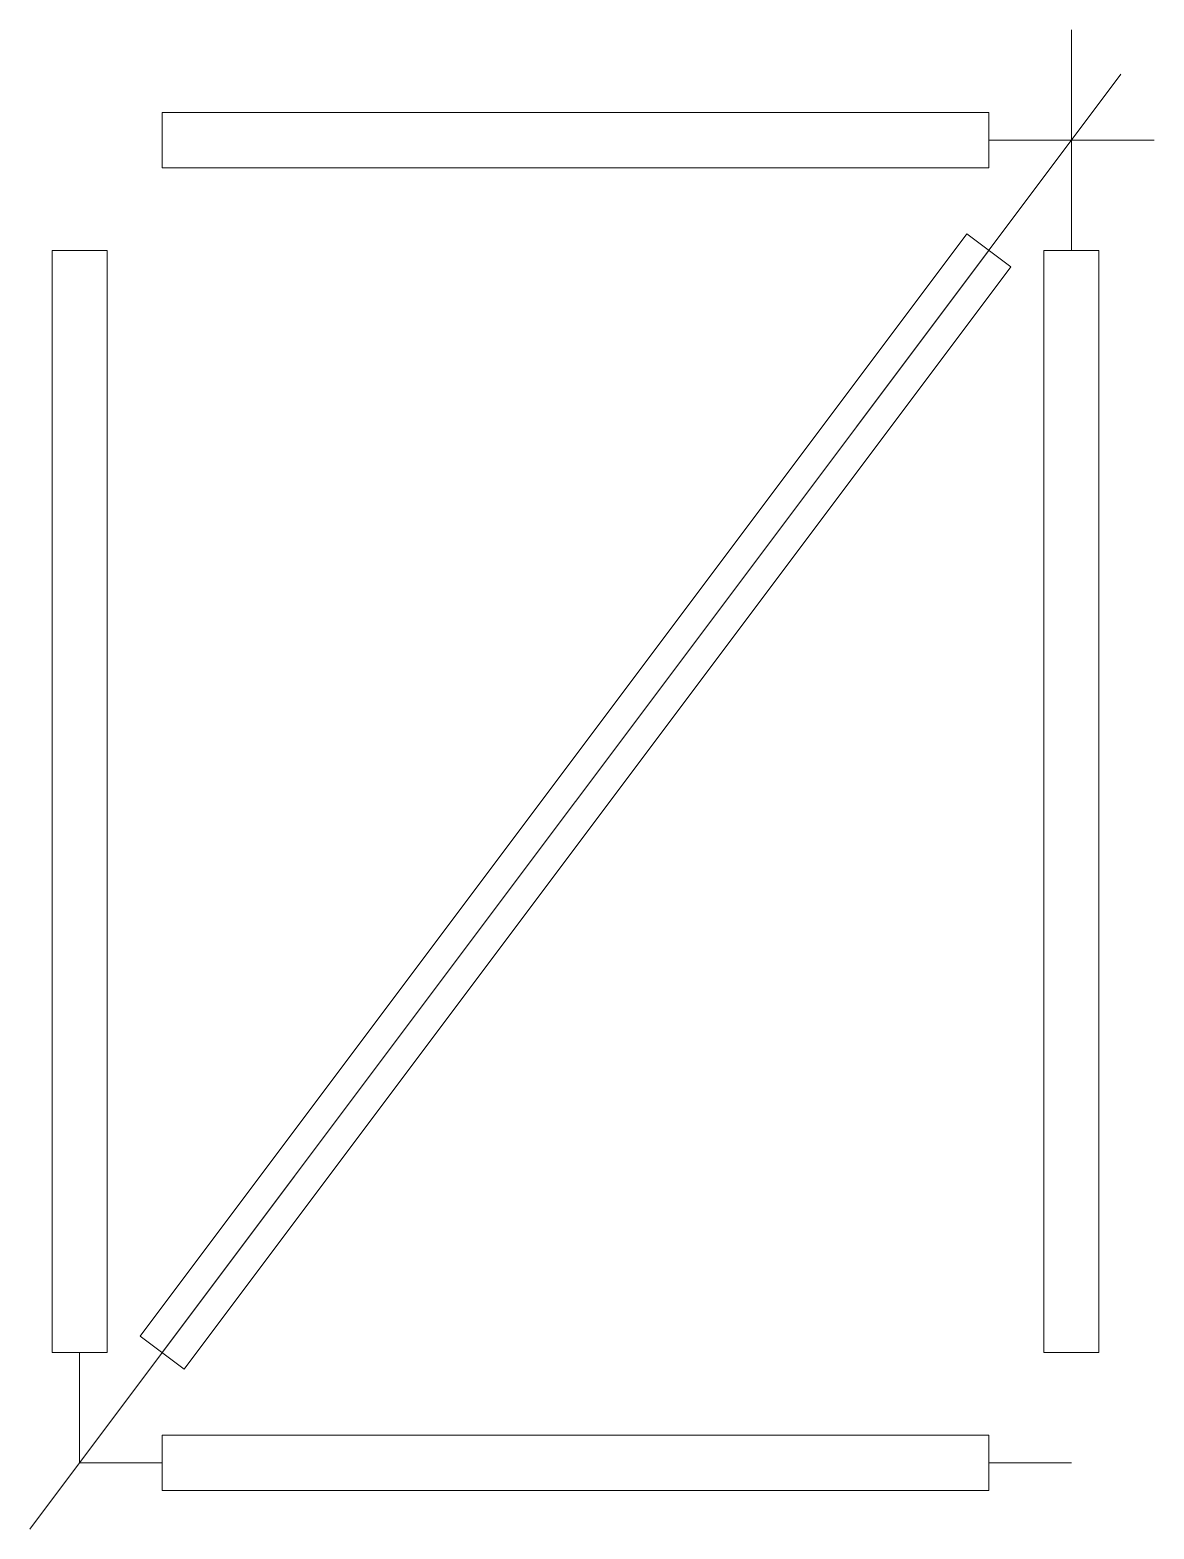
# Model space of a CAD drawing. Header units: millimetres. Extents: x -9 to 195, y -12 to 260.
import ezdxf

# ---------------------------------------------------------------- set-up
doc = ezdxf.new("R2010")
doc.units = ezdxf.units.MM
doc.layers.get('0').update_dxf_attribs({"linetype": 'CONTINUOUS', "lineweight": 0})
doc.layers.add('strips', color=7, linetype='CONTINUOUS', lineweight=0)

# ---------------------------------------------------------------- blocks, each defined once
blk = doc.blocks.new('vert 200')
for p, q in [((5, 200), (-5, 200)), ((-5, 200), (-5, 0)), ((5, 0), (5, 200)), ((-5, 0), (5, 0))]:
    blk.add_line(p, q)
blk = doc.blocks.new('horiz 150')
for p, q in [((0, 5), (150, 5)), ((0, -5), (0, 5)), ((150, 5), (150, -5)), ((150, -5), (0, -5))]:
    blk.add_line(p, q)
blk = doc.blocks.new('diag a')
for p, q in [((146, 203), (-4, 3)), ((146, 203), (154, 197)), ((150, 200), (0, 0)), ((4, -3), (154, 197)), ((-4, 3), (4, -3))]:
    blk.add_line(p, q)

msp = doc.modelspace()

# ---------------------------------------------------------------- linework, layer by layer
at = {"layer": 'strips'}
for p, q in [((180, 240), (180, 260)), ((180, 240), (180, 260)), ((141, 188), (189, 252)), ((165, 240), (180, 240)), ((180, 240), (180, 220)), ((195, 240), (180, 240)), ((180, 240), (180, 220)), ((-9, -12), (39, 52)), ((0, 0), (0, 20)), ((0, 0), (15, 0)), ((165, 0), (180, 0))]:
    msp.add_line(p, q, dxfattribs=at)

# ---------------------------------------------------------------- block references
for name, p in [('horiz 150', (15, 240)), ('diag a', (15, 20)), ('vert 200', (0, 20)), ('vert 200', (180, 20)), ('horiz 150', (15, 0))]:
    msp.add_blockref(name, p)

doc.saveas('drawing.dxf')
